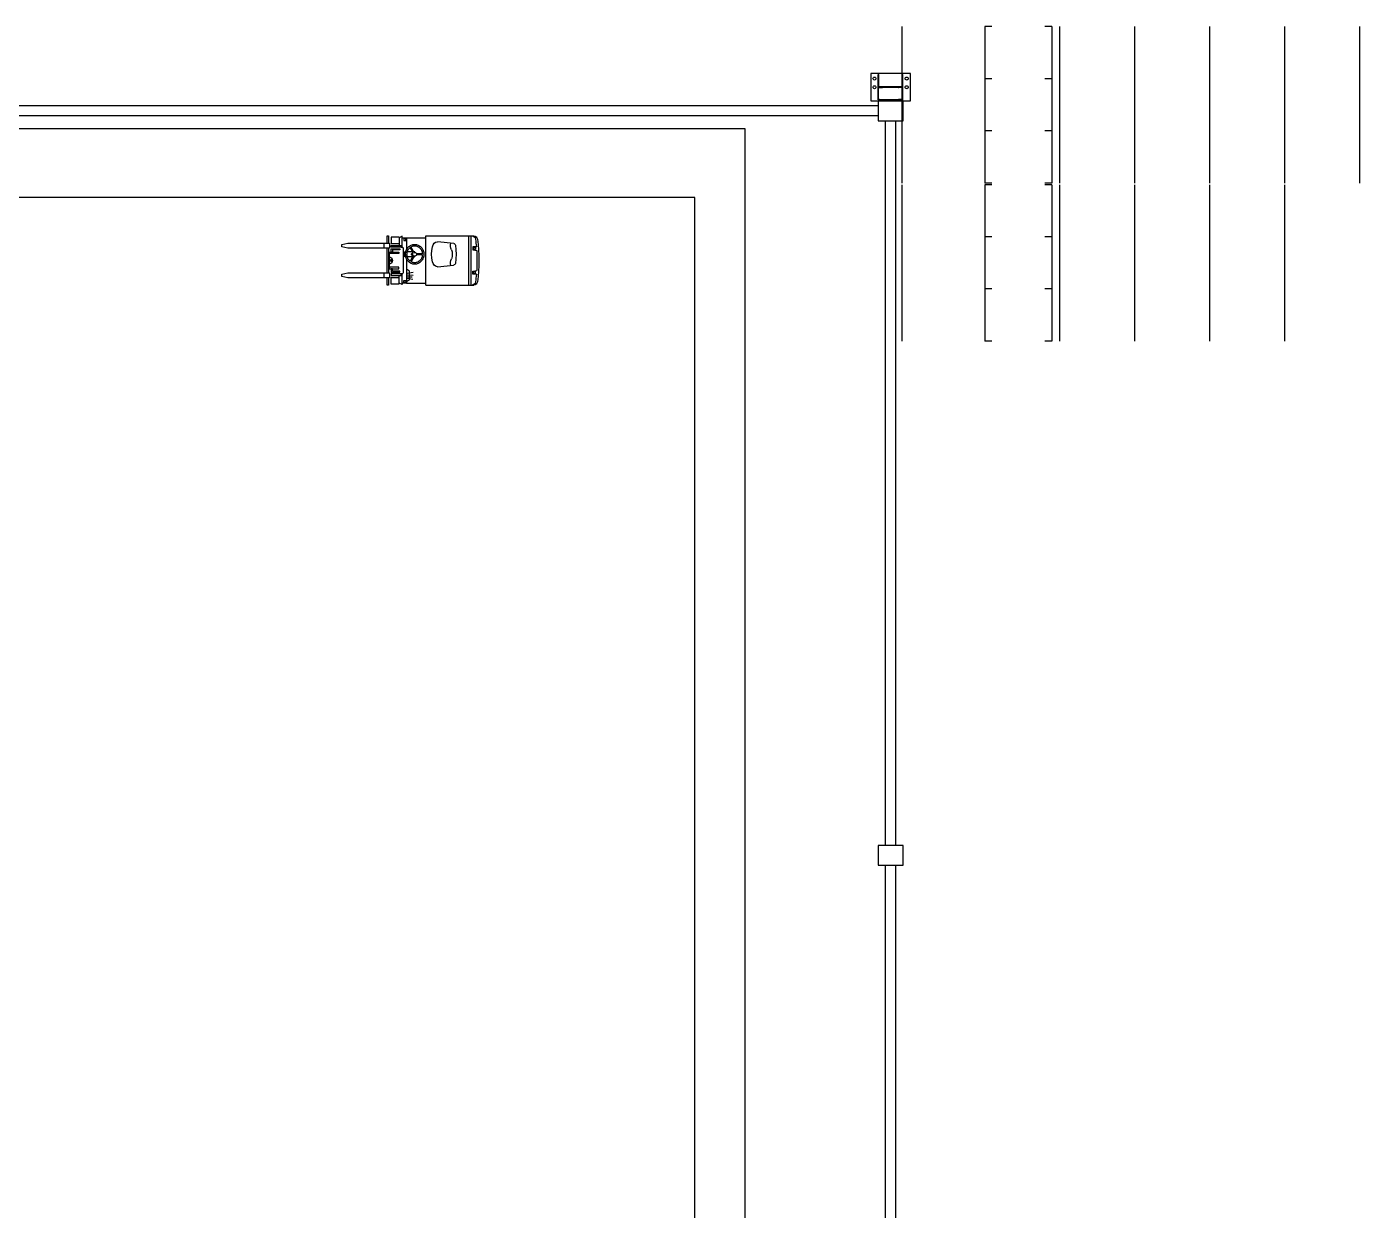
# Model space of a CAD drawing. Header units: metres. Extents: x 2 to 323, y -2 to 254.
# Drawn here: x 203.91 to 230.77, y 90.41 to 114.26 of the extents above; entities that cross this region are included whole.
import ezdxf

# ---------------------------------------------------------------- set-up
doc = ezdxf.new("R2010")
doc.units = ezdxf.units.M
for name, color, linetype in [('0-EST CORTE', 7, 'Continuous'), ('0-MUROS EXISTENTES', 7, 'Continuous'), ('Demarcación PL', 7, 'Continuous'), ('racks', 7, 'Continuous')]:
    doc.layers.add(name, color=color, linetype=linetype)

msp = doc.modelspace()

# ---------------------------------------------------------------- linework, layer by layer
for p, q in [((210.26, 109.869), (210.38, 109.895)), ((210.26, 109.822), (210.26, 109.869)), ((210.38, 109.895), (211.222, 109.895)), ((211.11, 109.795), (211.11, 109.895)), ((211.175, 110.044), (211.197, 110.044)), ((211.175, 109.895), (211.175, 110.044)), ((211.197, 110.044), (211.197, 109.895)), ((211.222, 109.895), (211.222, 109.795)), ((211.254, 110.02), (211.254, 109.89)), ((211.413, 110.02), (211.254, 110.02)), ((211.254, 109.89), (211.412, 109.89)), ((211.472, 110.034), (211.412, 110.004)), ((211.412, 110.004), (211.412, 109.852)), ((211.472, 110.004), (211.472, 110.034)), ((211.472, 110.004), (211.563, 110.004)), ((211.472, 109.818), (211.472, 110.004)), ((211.509, 109.99), (211.509, 109.95)), ((211.549, 109.99), (211.509, 109.99)), ((211.509, 109.95), (211.549, 109.95)), ((211.549, 109.95), (211.549, 109.99)), ((211.563, 110.004), (211.563, 109.764)), ((211.563, 110.004), (211.952, 110.004)), ((211.952, 110.044), (212.921, 110.044)), ((211.952, 109.049), (211.952, 110.044)), ((212.513, 109.889), (212.189, 109.922)), ((212.818, 109.049), (212.818, 110.044)), ((212.867, 109.049), (212.867, 110.044)), ((210.38, 109.795), (210.26, 109.822)), ((211.222, 109.795), (210.38, 109.795)), ((211.175, 109.298), (211.175, 109.795)), ((211.197, 109.795), (211.197, 109.298)), ((211.222, 109.685), (211.222, 109.712)), ((211.222, 109.712), (211.41, 109.712)), ((211.41, 109.685), (211.222, 109.685)), ((211.222, 109.409), (211.222, 109.685)), ((211.252, 109.818), (211.252, 109.852)), ((211.252, 109.852), (211.452, 109.852)), ((211.452, 109.818), (211.252, 109.818)), ((211.252, 109.784), (211.427, 109.784)), ((211.252, 109.712), (211.252, 109.784)), ((211.281, 109.712), (211.252, 109.712)), ((211.281, 109.76), (211.281, 109.712)), ((211.427, 109.76), (211.281, 109.76)), ((211.41, 109.712), (211.41, 109.685)), ((211.427, 109.784), (211.427, 109.76)), ((211.452, 109.852), (211.452, 109.818)), ((211.452, 109.818), (211.472, 109.818)), ((211.492, 109.798), (211.492, 109.296)), ((211.529, 109.622), (211.529, 109.722)), ((211.548, 109.722), (211.529, 109.722)), ((211.548, 109.622), (211.529, 109.622)), ((211.687, 109.722), (211.579, 109.722)), ((211.687, 109.622), (211.579, 109.622)), ((211.7, 109.699), (211.636, 109.809)), ((211.7, 109.645), (211.636, 109.534)), ((211.717, 109.709), (211.653, 109.821)), ((211.717, 109.635), (211.653, 109.523)), ((211.691, 109.691), (211.669, 109.691)), ((211.669, 109.653), (211.691, 109.653)), ((211.727, 109.722), (211.71, 109.722)), ((211.727, 109.622), (211.71, 109.622)), ((211.727, 109.71), (211.727, 109.722)), ((211.727, 109.622), (211.727, 109.634)), ((211.882, 109.682), (211.764, 109.682)), ((211.882, 109.662), (211.764, 109.662)), ((212.897, 109.822), (212.897, 109.764)), ((212.97, 109.822), (212.897, 109.822)), ((212.897, 109.764), (212.978, 109.748)), ((212.916, 109.771), (212.916, 109.811)), ((212.916, 109.811), (212.956, 109.811)), ((212.956, 109.771), (212.916, 109.771)), ((212.956, 109.811), (212.956, 109.771)), ((211.222, 109.409), (211.222, 109.382)), ((211.41, 109.409), (211.222, 109.409)), ((211.222, 109.382), (211.41, 109.382)), ((211.281, 109.382), (211.252, 109.382)), ((211.252, 109.382), (211.252, 109.31)), ((211.281, 109.334), (211.281, 109.382)), ((211.427, 109.334), (211.281, 109.334)), ((211.41, 109.382), (211.41, 109.409)), ((211.427, 109.31), (211.427, 109.334)), ((211.563, 109.579), (211.563, 109.089)), ((211.623, 109.332), (211.563, 109.369)), ((211.623, 109.155), (211.623, 109.332)), ((212.189, 109.422), (212.512, 109.454)), ((212.897, 109.33), (212.978, 109.345)), ((212.897, 109.271), (212.897, 109.33)), ((212.916, 109.323), (212.916, 109.283)), ((212.956, 109.323), (212.916, 109.323)), ((212.956, 109.283), (212.956, 109.323)), ((210.26, 109.272), (210.38, 109.298)), ((210.26, 109.225), (210.26, 109.272)), ((210.38, 109.198), (210.26, 109.225)), ((210.38, 109.298), (211.222, 109.298)), ((211.222, 109.198), (210.38, 109.198)), ((211.11, 109.198), (211.11, 109.298)), ((211.175, 109.049), (211.175, 109.198)), ((211.197, 109.049), (211.175, 109.049)), ((211.197, 109.198), (211.197, 109.049)), ((211.222, 109.298), (211.222, 109.198)), ((211.252, 109.31), (211.427, 109.31)), ((211.252, 109.276), (211.252, 109.242)), ((211.452, 109.276), (211.252, 109.276)), ((211.252, 109.242), (211.452, 109.242)), ((211.254, 109.073), (211.254, 109.204)), ((211.254, 109.204), (211.412, 109.204)), ((211.413, 109.073), (211.254, 109.073)), ((211.412, 109.089), (211.412, 109.242)), ((211.472, 109.06), (211.412, 109.089)), ((211.452, 109.242), (211.452, 109.276)), ((211.472, 109.276), (211.452, 109.276)), ((211.472, 109.089), (211.472, 109.276)), ((211.563, 109.089), (211.472, 109.089)), ((211.472, 109.089), (211.472, 109.06)), ((211.509, 109.103), (211.509, 109.143)), ((211.509, 109.143), (211.549, 109.143)), ((211.549, 109.103), (211.509, 109.103)), ((211.549, 109.143), (211.549, 109.103)), ((211.562, 109.123), (211.623, 109.155)), ((211.563, 109.089), (211.952, 109.089)), ((211.579, 109.188), (211.69, 109.17)), ((211.582, 109.29), (211.694, 109.31)), ((211.584, 109.256), (211.7, 109.252)), ((211.584, 109.219), (211.678, 109.215)), ((211.952, 109.049), (212.921, 109.049)), ((212.97, 109.271), (212.897, 109.271)), ((212.916, 109.283), (212.956, 109.283))]:
    msp.add_line(p, q)
for points in [[(211.596, 109.813), (211.61, 109.826), (211.625, 109.838), (211.64, 109.848), (211.657, 109.857)], [(211.657, 109.857), (211.674, 109.863), (211.691, 109.868), (211.709, 109.871), (211.727, 109.872)], [(211.727, 109.872), (211.745, 109.871), (211.763, 109.868), (211.78, 109.863), (211.797, 109.857)], [(211.797, 109.857), (211.814, 109.848), (211.83, 109.838), (211.845, 109.826), (211.858, 109.813)], [(212.089, 109.822), (212.097, 109.861), (212.118, 109.893), (212.15, 109.914), (212.189, 109.922)], [(212.469, 109.762), (212.456, 109.794), (212.449, 109.827), (212.448, 109.862), (212.453, 109.896)], [(212.513, 109.889), (212.526, 109.886), (212.536, 109.879), (212.544, 109.868), (212.548, 109.856)], [(212.548, 109.856), (212.56, 109.764), (212.564, 109.672), (212.559, 109.579), (212.547, 109.487)], [(212.883, 110.044), (212.908, 110.037), (212.929, 110.022), (212.944, 110.001), (212.952, 109.976)], [(212.921, 110.044), (212.946, 110.037), (212.967, 110.022), (212.982, 110.001), (212.99, 109.976)], [(212.952, 109.976), (212.957, 109.938), (212.962, 109.899), (212.966, 109.861), (212.97, 109.822)], [(212.99, 109.976), (213.004, 109.869), (213.013, 109.762), (213.018, 109.655), (213.019, 109.547)], [(211.222, 109.619), (211.246, 109.61), (211.264, 109.594), (211.275, 109.572), (211.277, 109.547)], [(211.472, 109.818), (211.48, 109.816), (211.487, 109.812), (211.491, 109.805), (211.492, 109.798)], [(211.542, 109.672), (211.543, 109.692), (211.546, 109.711), (211.55, 109.73), (211.557, 109.749)], [(211.557, 109.595), (211.55, 109.613), (211.546, 109.633), (211.543, 109.652), (211.542, 109.672)], [(211.557, 109.749), (211.564, 109.766), (211.573, 109.783), (211.584, 109.799), (211.596, 109.813)], [(211.596, 109.53), (211.584, 109.545), (211.573, 109.561), (211.564, 109.577), (211.557, 109.595)], [(211.572, 109.672), (211.573, 109.689), (211.575, 109.706), (211.579, 109.722), (211.585, 109.738)], [(211.585, 109.605), (211.579, 109.621), (211.575, 109.638), (211.573, 109.655), (211.572, 109.672)], [(211.585, 109.738), (211.591, 109.753), (211.599, 109.767), (211.608, 109.78), (211.618, 109.793)], [(211.618, 109.551), (211.608, 109.563), (211.599, 109.576), (211.591, 109.59), (211.585, 109.605)], [(211.618, 109.793), (211.623, 109.797), (211.627, 109.801), (211.632, 109.805), (211.636, 109.809)], [(211.653, 109.821), (211.657, 109.823), (211.661, 109.825), (211.665, 109.827), (211.669, 109.829)], [(211.669, 109.653), (211.664, 109.662), (211.662, 109.672), (211.664, 109.682), (211.669, 109.691)], [(211.669, 109.829), (211.683, 109.835), (211.698, 109.839), (211.712, 109.841), (211.727, 109.842)], [(211.7, 109.645), (211.692, 109.657), (211.689, 109.672), (211.692, 109.686), (211.7, 109.699)], [(211.717, 109.709), (211.733, 109.71), (211.746, 109.705), (211.757, 109.695), (211.764, 109.682)], [(211.764, 109.662), (211.757, 109.648), (211.746, 109.639), (211.733, 109.634), (211.717, 109.635)], [(211.727, 109.842), (211.742, 109.841), (211.757, 109.839), (211.771, 109.835), (211.785, 109.829)], [(211.785, 109.829), (211.799, 109.822), (211.812, 109.814), (211.825, 109.804), (211.836, 109.793)], [(211.836, 109.793), (211.846, 109.78), (211.856, 109.767), (211.863, 109.753), (211.87, 109.738)], [(211.87, 109.605), (211.863, 109.59), (211.856, 109.576), (211.846, 109.563), (211.836, 109.551)], [(211.858, 109.813), (211.87, 109.799), (211.881, 109.783), (211.89, 109.766), (211.898, 109.749)], [(211.898, 109.595), (211.89, 109.577), (211.881, 109.561), (211.87, 109.545), (211.858, 109.53)], [(211.87, 109.738), (211.875, 109.725), (211.878, 109.711), (211.881, 109.696), (211.882, 109.682)], [(211.882, 109.662), (211.881, 109.647), (211.878, 109.633), (211.875, 109.619), (211.87, 109.605)], [(211.898, 109.749), (211.904, 109.73), (211.909, 109.711), (211.911, 109.692), (211.912, 109.672)], [(211.912, 109.672), (211.911, 109.652), (211.909, 109.633), (211.904, 109.613), (211.898, 109.595)], [(212.089, 109.522), (212.073, 109.596), (212.068, 109.672), (212.073, 109.747), (212.089, 109.822)], [(212.469, 109.762), (212.478, 109.74), (212.483, 109.718), (212.486, 109.695), (212.485, 109.672)], [(212.485, 109.672), (212.486, 109.649), (212.483, 109.626), (212.478, 109.603), (212.469, 109.582)], [(212.978, 109.748), (212.98, 109.698), (212.981, 109.648), (212.981, 109.597), (212.981, 109.547)], [(211.277, 109.547), (211.275, 109.522), (211.264, 109.5), (211.246, 109.483), (211.222, 109.474)], [(211.657, 109.487), (211.64, 109.495), (211.625, 109.505), (211.61, 109.517), (211.596, 109.53)], [(211.636, 109.534), (211.632, 109.538), (211.627, 109.542), (211.623, 109.546), (211.618, 109.551)], [(211.669, 109.514), (211.665, 109.516), (211.661, 109.518), (211.657, 109.52), (211.653, 109.523)], [(211.727, 109.472), (211.709, 109.473), (211.691, 109.476), (211.674, 109.48), (211.657, 109.487)], [(211.727, 109.502), (211.712, 109.503), (211.698, 109.505), (211.683, 109.509), (211.669, 109.514)], [(211.785, 109.514), (211.771, 109.509), (211.757, 109.505), (211.742, 109.503), (211.727, 109.502)], [(211.797, 109.487), (211.78, 109.48), (211.763, 109.476), (211.745, 109.473), (211.727, 109.472)], [(211.836, 109.551), (211.825, 109.54), (211.812, 109.53), (211.799, 109.521), (211.785, 109.514)], [(211.858, 109.53), (211.845, 109.517), (211.83, 109.505), (211.814, 109.495), (211.797, 109.487)], [(212.189, 109.422), (212.15, 109.43), (212.118, 109.451), (212.097, 109.483), (212.089, 109.522)], [(212.453, 109.448), (212.448, 109.482), (212.449, 109.516), (212.456, 109.55), (212.469, 109.582)], [(212.547, 109.487), (212.543, 109.475), (212.535, 109.465), (212.525, 109.458), (212.512, 109.454)], [(212.981, 109.547), (212.981, 109.496), (212.981, 109.446), (212.98, 109.396), (212.978, 109.345)], [(213.019, 109.547), (213.018, 109.439), (213.013, 109.331), (213.004, 109.224), (212.99, 109.117)], [(211.492, 109.296), (211.491, 109.288), (211.487, 109.282), (211.48, 109.278), (211.472, 109.276)], [(212.952, 109.117), (212.944, 109.092), (212.929, 109.072), (212.908, 109.057), (212.883, 109.049)], [(212.99, 109.117), (212.982, 109.092), (212.967, 109.072), (212.946, 109.057), (212.921, 109.049)], [(212.97, 109.271), (212.966, 109.233), (212.962, 109.194), (212.957, 109.156), (212.952, 109.117)]]:
    msp.add_lwpolyline(points)
msp.add_lwpolyline([(211.237, 109.548), (211.238, 109.542), (211.241, 109.537), (211.246, 109.534), (211.252, 109.533), (211.258, 109.534), (211.263, 109.537), (211.266, 109.542), (211.268, 109.548), (211.266, 109.554), (211.263, 109.559), (211.258, 109.562), (211.252, 109.563), (211.246, 109.562), (211.241, 109.559), (211.238, 109.554), (211.237, 109.548)], close=True)
at = {"layer": '0-EST CORTE'}
for p, q in [((221.08, 113.292), (221.068, 113.292)), ((221.068, 113.042), (221.068, 113.292)), ((221.08, 113.292), (221.068, 113.292)), ((221.068, 113.042), (221.068, 113.292)), ((221.08, 113.042), (221.08, 113.292)), ((221.08, 113.042), (221.08, 113.292)), ((221.568, 113.292), (221.556, 113.292)), ((221.556, 113.042), (221.556, 113.292)), ((221.568, 113.292), (221.556, 113.292)), ((221.556, 113.042), (221.556, 113.292)), ((221.568, 113.042), (221.568, 113.292)), ((221.568, 113.042), (221.568, 113.292)), ((221.068, 113.042), (221.159, 113.042)), ((221.068, 112.782), (221.068, 113.042)), ((221.068, 113.042), (221.159, 113.042)), ((221.068, 112.782), (221.068, 113.042)), ((221.078, 112.807), (221.078, 113.017)), ((221.078, 112.807), (221.078, 113.017)), ((221.09, 113.03), (221.153, 113.034)), ((221.09, 113.03), (221.153, 113.034)), ((221.159, 113.041), (221.159, 113.042)), ((221.159, 113.041), (221.159, 113.042)), ((221.478, 113.041), (221.478, 113.042)), ((221.568, 113.042), (221.478, 113.042)), ((221.478, 113.041), (221.478, 113.042)), ((221.568, 113.042), (221.478, 113.042)), ((221.546, 113.03), (221.484, 113.034)), ((221.546, 113.03), (221.484, 113.034)), ((221.558, 112.807), (221.558, 113.017)), ((221.558, 112.807), (221.558, 113.017)), ((221.568, 112.782), (221.568, 113.042)), ((221.568, 112.782), (221.568, 113.042)), ((221.068, 112.782), (221.159, 112.782)), ((221.068, 112.782), (221.159, 112.782)), ((221.09, 112.794), (221.153, 112.789)), ((221.09, 112.794), (221.153, 112.789)), ((221.159, 112.783), (221.159, 112.782)), ((221.159, 112.783), (221.159, 112.782)), ((221.478, 112.783), (221.478, 112.782)), ((221.478, 112.783), (221.478, 112.782)), ((221.568, 112.782), (221.478, 112.782)), ((221.568, 112.782), (221.478, 112.782)), ((221.546, 112.794), (221.484, 112.789)), ((221.546, 112.794), (221.484, 112.789))]:
    msp.add_line(p, q, dxfattribs=at)
for points in [[(221.718, 113.312), (220.918, 113.312), (220.918, 112.762), (221.718, 112.762), (221.718, 113.312)], [(221.718, 113.312), (220.918, 113.312), (220.918, 112.762), (221.718, 112.762), (221.718, 113.312)], [(221.023, 113.212), (221.021, 113.2), (221.014, 113.191), (221.005, 113.184), (220.993, 113.182), (220.981, 113.184), (220.972, 113.191), (220.965, 113.2), (220.963, 113.212), (220.965, 113.223), (220.972, 113.233), (220.981, 113.239), (220.993, 113.242), (221.005, 113.239), (221.014, 113.233), (221.021, 113.223), (221.023, 113.212)], [(221.023, 113.212), (221.021, 113.2), (221.014, 113.191), (221.005, 113.184), (220.993, 113.182), (220.981, 113.184), (220.972, 113.191), (220.965, 113.2), (220.963, 113.212), (220.965, 113.223), (220.972, 113.233), (220.981, 113.239), (220.993, 113.242), (221.005, 113.239), (221.014, 113.233), (221.021, 113.223), (221.023, 113.212)], [(221.673, 113.212), (221.671, 113.2), (221.664, 113.191), (221.655, 113.184), (221.643, 113.182), (221.631, 113.184), (221.622, 113.191), (221.615, 113.2), (221.613, 113.212), (221.615, 113.223), (221.622, 113.233), (221.631, 113.239), (221.643, 113.242), (221.655, 113.239), (221.664, 113.233), (221.671, 113.223), (221.673, 113.212)], [(221.673, 113.212), (221.671, 113.2), (221.664, 113.191), (221.655, 113.184), (221.643, 113.182), (221.631, 113.184), (221.622, 113.191), (221.615, 113.2), (221.613, 113.212), (221.615, 113.223), (221.622, 113.233), (221.631, 113.239), (221.643, 113.242), (221.655, 113.239), (221.664, 113.233), (221.671, 113.223), (221.673, 113.212)], [(221.023, 113.037), (221.021, 113.025), (221.014, 113.016), (221.005, 113.009), (220.993, 113.007), (220.981, 113.009), (220.972, 113.016), (220.965, 113.025), (220.963, 113.037), (220.965, 113.048), (220.972, 113.058), (220.981, 113.064), (220.993, 113.067), (221.005, 113.064), (221.014, 113.058), (221.021, 113.048), (221.023, 113.037)], [(221.023, 113.037), (221.021, 113.025), (221.014, 113.016), (221.005, 113.009), (220.993, 113.007), (220.981, 113.009), (220.972, 113.016), (220.965, 113.025), (220.963, 113.037), (220.965, 113.048), (220.972, 113.058), (220.981, 113.064), (220.993, 113.067), (221.005, 113.064), (221.014, 113.058), (221.021, 113.048), (221.023, 113.037)], [(221.553, 113.048), (221.083, 113.048), (221.083, 113.042), (221.553, 113.042), (221.553, 113.048)], [(221.553, 113.048), (221.083, 113.048), (221.083, 113.042), (221.553, 113.042), (221.553, 113.048)], [(221.673, 113.037), (221.671, 113.025), (221.664, 113.016), (221.655, 113.009), (221.643, 113.007), (221.631, 113.009), (221.622, 113.016), (221.615, 113.025), (221.613, 113.037), (221.615, 113.048), (221.622, 113.058), (221.631, 113.064), (221.643, 113.067), (221.655, 113.064), (221.664, 113.058), (221.671, 113.048), (221.673, 113.037)], [(221.673, 113.037), (221.671, 113.025), (221.664, 113.016), (221.655, 113.009), (221.643, 113.007), (221.631, 113.009), (221.622, 113.016), (221.615, 113.025), (221.613, 113.037), (221.615, 113.048), (221.622, 113.058), (221.631, 113.064), (221.643, 113.067), (221.655, 113.064), (221.664, 113.058), (221.671, 113.048), (221.673, 113.037)], [(221.071, 112.362), (221.571, 112.362), (221.571, 112.762), (221.071, 112.762), (221.071, 112.362)], [(221.071, 112.362), (221.571, 112.362), (221.571, 112.762), (221.071, 112.762), (221.071, 112.362)], [(221.553, 112.782), (221.083, 112.782), (221.083, 112.776), (221.553, 112.776), (221.553, 112.782)], [(221.553, 112.782), (221.083, 112.782), (221.083, 112.776), (221.553, 112.776), (221.553, 112.782)], [(221.071, 97.361), (221.571, 97.361), (221.571, 97.761), (221.071, 97.761), (221.071, 97.361)], [(221.071, 97.361), (221.571, 97.361), (221.571, 97.761), (221.071, 97.761), (221.071, 97.361)]]:
    msp.add_lwpolyline(points, close=True, dxfattribs=at)
for points in [[(221.09, 113.03), (221.085, 113.028), (221.082, 113.026), (221.079, 113.022), (221.078, 113.017)], [(221.09, 113.03), (221.085, 113.028), (221.082, 113.026), (221.079, 113.022), (221.078, 113.017)], [(221.153, 113.034), (221.155, 113.035), (221.157, 113.036), (221.158, 113.038), (221.159, 113.041)], [(221.153, 113.034), (221.155, 113.035), (221.157, 113.036), (221.158, 113.038), (221.159, 113.041)], [(221.478, 113.041), (221.478, 113.038), (221.479, 113.036), (221.481, 113.035), (221.484, 113.034)], [(221.478, 113.041), (221.478, 113.038), (221.479, 113.036), (221.481, 113.035), (221.484, 113.034)], [(221.558, 113.017), (221.557, 113.022), (221.555, 113.026), (221.551, 113.028), (221.546, 113.03)], [(221.558, 113.017), (221.557, 113.022), (221.555, 113.026), (221.551, 113.028), (221.546, 113.03)], [(221.078, 112.807), (221.079, 112.802), (221.082, 112.798), (221.085, 112.795), (221.09, 112.794)], [(221.078, 112.807), (221.079, 112.802), (221.082, 112.798), (221.085, 112.795), (221.09, 112.794)], [(221.159, 112.783), (221.158, 112.785), (221.157, 112.787), (221.155, 112.789), (221.153, 112.789)], [(221.159, 112.783), (221.158, 112.785), (221.157, 112.787), (221.155, 112.789), (221.153, 112.789)], [(221.484, 112.789), (221.481, 112.789), (221.479, 112.787), (221.478, 112.785), (221.478, 112.783)], [(221.484, 112.789), (221.481, 112.789), (221.479, 112.787), (221.478, 112.785), (221.478, 112.783)], [(221.546, 112.794), (221.551, 112.795), (221.555, 112.798), (221.557, 112.802), (221.558, 112.807)], [(221.546, 112.794), (221.551, 112.795), (221.555, 112.798), (221.557, 112.802), (221.558, 112.807)]]:
    msp.add_lwpolyline(points, dxfattribs=at)
at = {"layer": '0-MUROS EXISTENTES'}
for p, q in [((203.568, 112.67), (221.071, 112.67)), ((203.568, 112.47), (221.071, 112.47))]:
    msp.add_line(p, q, dxfattribs=at)
for points in [[(221.417, 97.761), (221.213, 97.761), (221.213, 112.361), (221.417, 112.361), (221.417, 97.761)], [(221.417, 82.761), (221.213, 82.761), (221.213, 97.361), (221.417, 97.361), (221.417, 82.761)]]:
    msp.add_lwpolyline(points, close=True, dxfattribs=at)
at = {"layer": 'Demarcación PL'}
for p, q in [((218.39, 112.198), (178.233, 112.198)), ((218.39, 37.642), (218.39, 112.198)), ((217.373, 110.813), (179.609, 110.813)), ((217.373, 38.745), (217.373, 110.813))]:
    msp.add_line(p, q, dxfattribs=at)
at = {"layer": 'racks'}
for p, q in [((221.546, 114.258), (221.546, 111.108)), ((223.216, 114.258), (223.216, 111.108)), ((223.356, 114.258), (223.216, 114.258)), ((223.356, 114.258), (223.216, 114.258)), ((223.216, 114.258), (223.216, 111.108)), ((224.566, 114.258), (224.426, 114.258)), ((224.566, 114.258), (224.566, 111.108)), ((224.726, 114.258), (224.726, 111.108)), ((224.726, 114.258), (224.726, 111.108)), ((224.726, 114.258), (224.726, 111.108)), ((226.236, 114.258), (226.236, 111.108)), ((226.236, 114.258), (226.236, 111.108)), ((227.746, 114.258), (227.746, 111.108)), ((227.746, 114.258), (227.746, 111.108)), ((227.746, 114.258), (227.746, 111.108)), ((227.746, 114.258), (227.746, 111.108)), ((227.746, 114.258), (227.746, 111.108)), ((229.256, 114.258), (229.256, 111.108)), ((229.256, 114.258), (229.256, 111.108)), ((229.256, 114.258), (229.256, 111.108)), ((229.256, 114.258), (229.256, 111.108)), ((229.256, 114.258), (229.256, 111.108)), ((230.766, 114.258), (230.766, 111.108)), ((230.766, 114.258), (230.766, 111.108)), ((230.766, 114.258), (230.766, 111.108)), ((230.766, 114.258), (230.766, 111.108)), ((230.766, 114.258), (230.766, 111.108)), ((223.356, 113.208), (223.216, 113.208)), ((223.356, 113.208), (223.216, 113.208)), ((224.566, 113.208), (224.426, 113.208)), ((223.356, 112.158), (223.216, 112.158)), ((223.356, 112.158), (223.216, 112.158)), ((224.566, 112.158), (224.426, 112.158)), ((221.546, 111.073), (221.546, 107.923)), ((223.356, 111.108), (223.216, 111.108)), ((223.216, 111.073), (223.216, 107.923)), ((223.356, 111.073), (223.216, 111.073)), ((223.356, 111.073), (223.216, 111.073)), ((223.216, 111.073), (223.216, 107.923)), ((224.566, 111.108), (224.426, 111.108)), ((224.566, 111.073), (224.426, 111.073)), ((224.566, 111.073), (224.566, 107.923)), ((224.726, 111.073), (224.726, 107.923)), ((224.726, 111.073), (224.726, 107.923)), ((224.726, 111.073), (224.726, 107.923)), ((226.236, 111.073), (226.236, 107.923)), ((226.236, 111.073), (226.236, 107.923)), ((227.746, 111.073), (227.746, 107.923)), ((227.746, 111.073), (227.746, 107.923)), ((227.746, 111.073), (227.746, 107.923)), ((227.746, 111.073), (227.746, 107.923)), ((227.746, 111.073), (227.746, 107.923)), ((229.256, 111.073), (229.256, 107.923)), ((229.256, 111.073), (229.256, 107.923)), ((229.256, 111.073), (229.256, 107.923)), ((229.256, 111.073), (229.256, 107.923)), ((229.256, 111.073), (229.256, 107.923)), ((223.356, 110.023), (223.216, 110.023)), ((223.356, 110.023), (223.216, 110.023)), ((224.566, 110.023), (224.426, 110.023)), ((223.356, 108.973), (223.216, 108.973)), ((223.356, 108.973), (223.216, 108.973)), ((224.566, 108.973), (224.426, 108.973)), ((223.356, 107.923), (223.216, 107.923)), ((224.566, 107.923), (224.426, 107.923))]:
    msp.add_line(p, q, dxfattribs=at)

doc.saveas('drawing.dxf')
